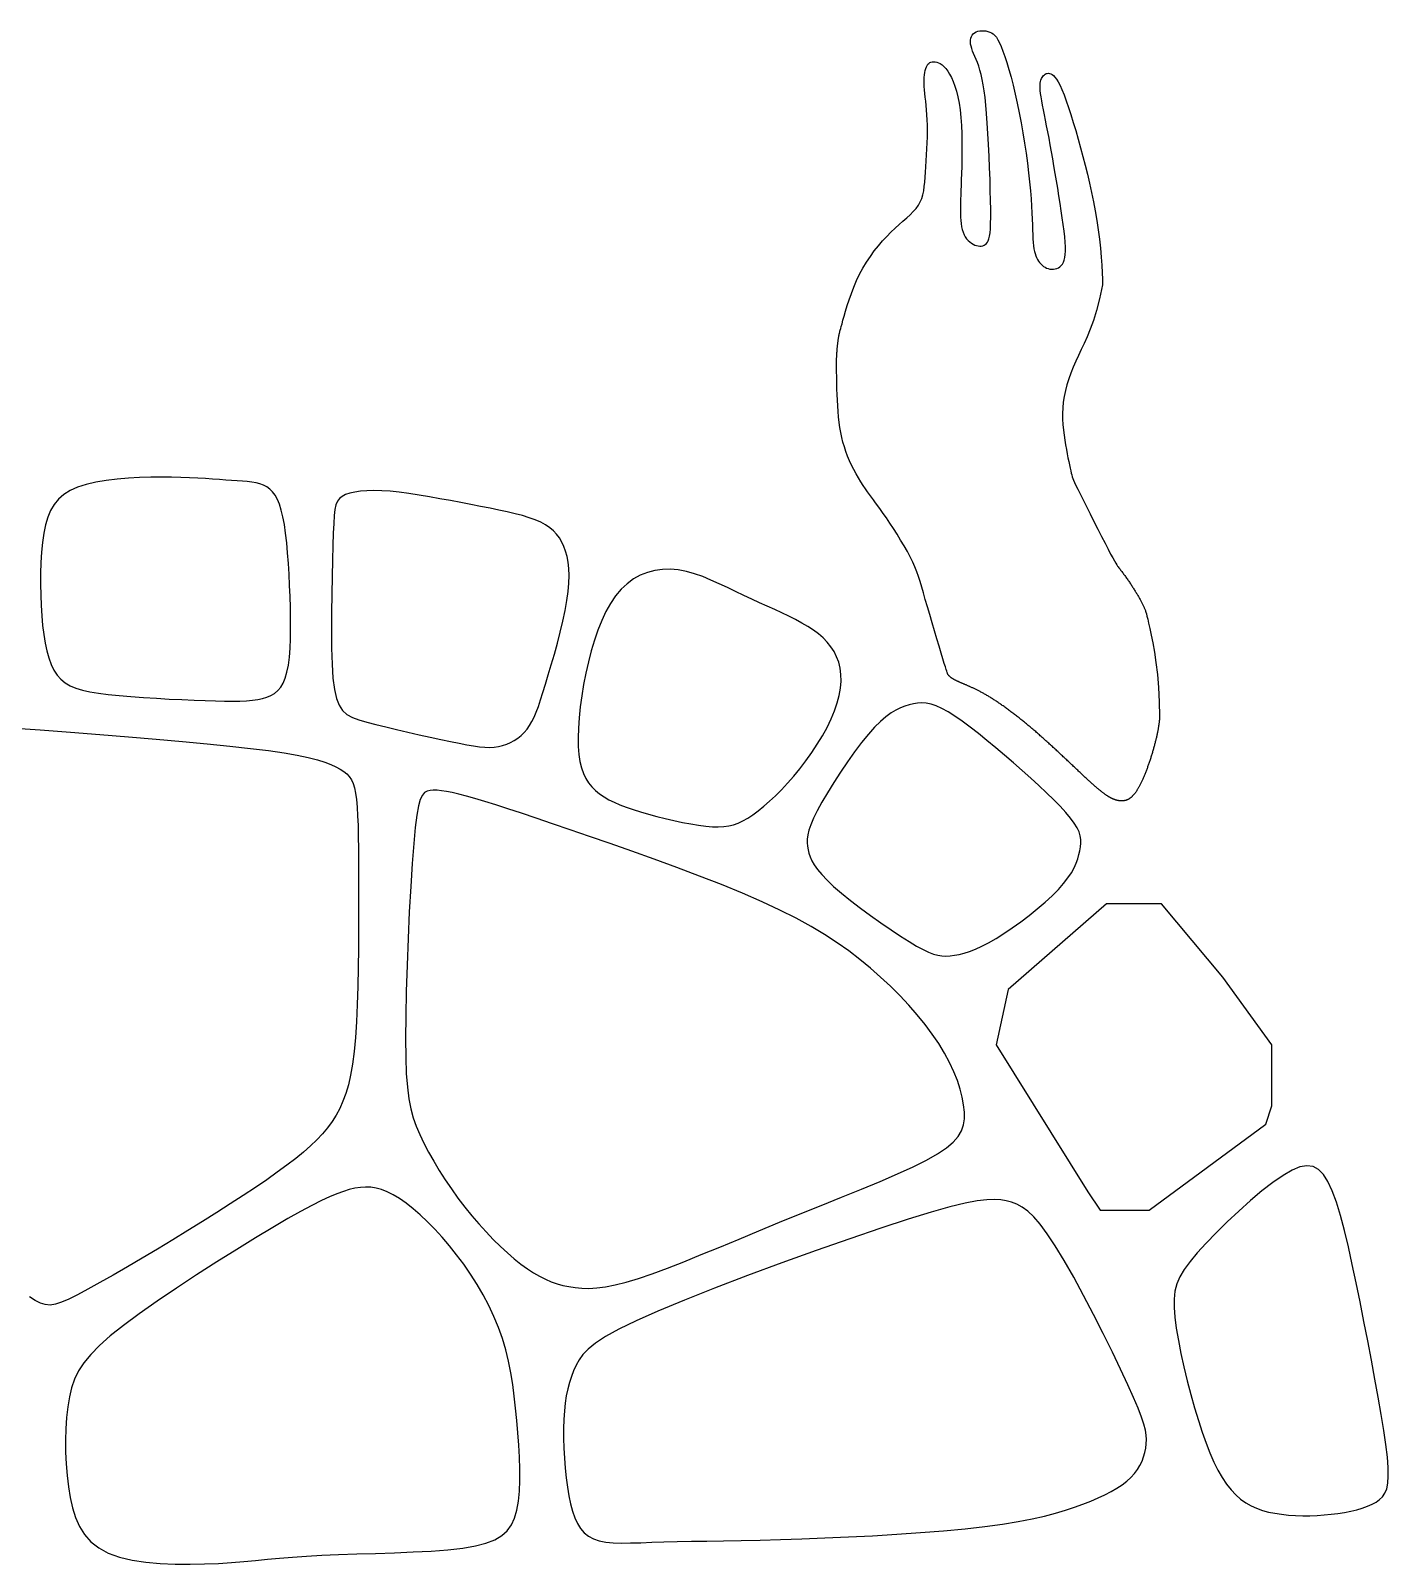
# Model space of a CAD drawing. Header units: millimetres. Extents: x 0 to 420, y 0 to 297.
# Drawn here: x 205.25 to 230.89, y 181.01 to 209.97 of the extents above; entities that cross this region are included whole.
import ezdxf

# ---------------------------------------------------------------- set-up
doc = ezdxf.new("R2010")
doc.units = ezdxf.units.MM
doc.layers.add('GREEN', color=96, linetype='Continuous')

msp = doc.modelspace()

# ---------------------------------------------------------------- linework, layer by layer
at = {"layer": 'GREEN', "linetype": 'Continuous'}
for points in [[(226.572245, 197.021761), (226.571612, 197.008919), (226.570742, 196.993925), (226.569774, 196.979452), (226.568707, 196.965407), (226.567538, 196.951698), (226.566265, 196.938229), (226.564888, 196.924908), (226.563403, 196.911642), (226.561808, 196.898337), (226.560103, 196.884915), (226.558287, 196.871359), (226.55636, 196.857669), (226.554323, 196.843844), (226.552176, 196.829882), (226.549919, 196.815783), (226.547553, 196.801546), (226.545078, 196.787169), (226.542495, 196.772652), (226.539803, 196.757996), (226.537004, 196.743199), (226.534098, 196.728263), (226.531086, 196.713188), (226.527969, 196.697975), (226.524746, 196.682623), (226.521419, 196.667133), (226.517989, 196.651506), (226.514456, 196.635747), (226.510824, 196.619862), (226.507092, 196.603856), (226.503264, 196.587735), (226.49934, 196.571504), (226.495323, 196.555169), (226.491214, 196.538736), (226.487015, 196.522211), (226.482728, 196.5056), (226.478354, 196.48891), (226.473897, 196.472148), (226.469358, 196.455321), (226.464738, 196.438437), (226.46004, 196.421501), (226.455267, 196.404522), (226.450418, 196.387505), (226.445498, 196.370458), (226.440508, 196.353388), (226.435449, 196.336302), (226.430324, 196.319207), (226.425135, 196.302109), (226.419883, 196.285016), (226.414572, 196.267934), (226.409201, 196.250871), (226.403775, 196.233834), (226.398295, 196.216829), (226.392762, 196.199863), (226.387178, 196.182944), (226.381547, 196.166078), (226.375869, 196.149272), (226.370146, 196.132533), (226.364381, 196.115869), (226.358576, 196.099285), (226.352733, 196.08279), (226.346852, 196.06639), (226.340938, 196.050091), (226.334991, 196.033902), (226.329014, 196.017828), (226.323008, 196.001877), (226.316975, 195.986056), (226.310919, 195.970372), (226.304839, 195.954831), (226.298739, 195.939441), (226.292621, 195.924208), (226.286486, 195.90914), (226.280336, 195.894243), (226.274174, 195.879525), (226.268001, 195.864992), (226.26182, 195.850651), (226.255632, 195.83651), (226.249439, 195.822575), (226.243244, 195.808853), (226.237048, 195.795351), (226.230853, 195.782076), (226.224662, 195.769035), (226.218475, 195.756235), (226.212296, 195.743681), (226.206126, 195.731378), (226.199965, 195.719332), (226.193816, 195.707547), (226.18768, 195.696029), (226.18156, 195.684784), (226.175456, 195.673816), (226.169369, 195.663128), (226.163301, 195.652722), (226.157251, 195.642594), (226.151219, 195.632743), (226.145206, 195.623167), (226.139211, 195.613864), (226.133234, 195.604832), (226.127276, 195.59607), (226.121337, 195.587574), (226.115415, 195.579343), (226.109512, 195.571371), (226.103626, 195.563656), (226.097757, 195.556194), (226.091905, 195.548981), (226.08607, 195.542014), (226.080251, 195.535289), (226.074448, 195.528802), (226.06866, 195.522549), (226.062888, 195.516528), (226.05713, 195.510734), (226.051388, 195.505164), (226.045659, 195.499814), (226.039944, 195.49468), (226.034243, 195.48976), (226.028555, 195.485048), (226.02288, 195.480542), (226.017218, 195.476238), (226.011568, 195.472132), (226.005929, 195.468221), (226.000303, 195.4645), (225.994687, 195.460967), (225.989083, 195.457618), (225.983489, 195.454449), (225.977906, 195.451456), (225.972332, 195.448636), (225.966768, 195.445985), (225.961213, 195.4435), (225.955667, 195.441176), (225.95013, 195.439011), (225.944601, 195.437), (225.93908, 195.43514), (225.933567, 195.433428), (225.928061, 195.431859), (225.922562, 195.43043), (225.917069, 195.429137), (225.911583, 195.427977), (225.906103, 195.426947), (225.900628, 195.426041), (225.895159, 195.425258), (225.889694, 195.424593), (225.884235, 195.424042), (225.878779, 195.423602), (225.873328, 195.423269), (225.86788, 195.42304), (225.862436, 195.422911), (225.856994, 195.422878), (225.851555, 195.422938), (225.846118, 195.423088), (225.840682, 195.423326), (225.835247, 195.423648), (225.82981, 195.424053), (225.824373, 195.424538), (225.818934, 195.425099), (225.813492, 195.425735), (225.808046, 195.426444), (225.802594, 195.427226), (225.797134, 195.428084), (225.791662, 195.429018), (225.786177, 195.430031), (225.780675, 195.431123), (225.775155, 195.432297), (225.769613, 195.433554), (225.764047, 195.434896), (225.758455, 195.436326), (225.752833, 195.437845), (225.747178, 195.439457), (225.741487, 195.441165), (225.735758, 195.44297), (225.729986, 195.444876), (225.72417, 195.446885), (225.718307, 195.449001), (225.712392, 195.451224), (225.706424, 195.453559), (225.7004, 195.456008), (225.694316, 195.458573), (225.688169, 195.461258), (225.681956, 195.464064), (225.675676, 195.466995), (225.669323, 195.470053), (225.662896, 195.47324), (225.656392, 195.47656), (225.649807, 195.480015), (225.643138, 195.483608), (225.636383, 195.487341), (225.629539, 195.491217), (225.622603, 195.495239), (225.615571, 195.499409), (225.60844, 195.50373), (225.601208, 195.508204), (225.593872, 195.512835), (225.586429, 195.517624), (225.578875, 195.522575), (225.571209, 195.527691), (225.563425, 195.532973), (225.555523, 195.538424), (225.547498, 195.544048), (225.539349, 195.549846), (225.531071, 195.555822), (225.522662, 195.561978), (225.514119, 195.568316), (225.505438, 195.57484), (225.496618, 195.581552), (225.487654, 195.588455), (225.478545, 195.59555), (225.469286, 195.602842), (225.459876, 195.610333), (225.45031, 195.618024), (225.440587, 195.62592), (225.430702, 195.634022), (225.420654, 195.642333), (225.410439, 195.650856), (225.400055, 195.659592), (225.3895, 195.668543), (225.378772, 195.67771), (225.367869, 195.687094), (225.35679, 195.696698), (225.345532, 195.706521), (225.334092, 195.716567), (225.322471, 195.726836), (225.310669, 195.737324), (225.298688, 195.748028), (225.28653, 195.758946), (225.274198, 195.770073), (225.261692, 195.781407), (225.249016, 195.792943), (225.23617, 195.804679), (225.223158, 195.81661), (225.209982, 195.828733), (225.196645, 195.841042), (225.18315, 195.853533), (225.1695, 195.866202), (225.155698, 195.879044), (225.141747, 195.892054), (225.12765, 195.905227), (225.11341, 195.918559), (225.09903, 195.932045), (225.084513, 195.945681), (225.069861, 195.959462), (225.055079, 195.973383), (225.040168, 195.98744), (225.025132, 196.001628), (225.009974, 196.015943), (224.994697, 196.030379), (224.979303, 196.044932), (224.963796, 196.059598), (224.948179, 196.074372), (224.932455, 196.089249), (224.916626, 196.104225), (224.900696, 196.119295), (224.884668, 196.134454), (224.868544, 196.149698), (224.852328, 196.165022), (224.836022, 196.180421), (224.81963, 196.195891), (224.803154, 196.211428), (224.786598, 196.227026), (224.769965, 196.242681), (224.753257, 196.258388), (224.736477, 196.274143), (224.719629, 196.289941), (224.702716, 196.305777), (224.685739, 196.321647), (224.668703, 196.337546), (224.651611, 196.35347), (224.634465, 196.369414), (224.617268, 196.385372), (224.600023, 196.401342), (224.582734, 196.417317), (224.565403, 196.433294), (224.548034, 196.449267), (224.530628, 196.465232), (224.51319, 196.481185), (224.495722, 196.497121), (224.478227, 196.513035), (224.460708, 196.528922), (224.443168, 196.544779), (224.42561, 196.560601), (224.408036, 196.576384), (224.39045, 196.592124), (224.372853, 196.607817), (224.355249, 196.623458), (224.337641, 196.639044), (224.320031, 196.654571), (224.302421, 196.670037), (224.284812, 196.685438), (224.267208, 196.700773), (224.249609, 196.71604), (224.232018, 196.731237), (224.214437, 196.746361), (224.196867, 196.761411), (224.17931, 196.776384), (224.161768, 196.791278), (224.144242, 196.806093), (224.126735, 196.820825), (224.109248, 196.835475), (224.091782, 196.850039), (224.074339, 196.864516), (224.056921, 196.878905), (224.03953, 196.893204), (224.022167, 196.907412), (224.004834, 196.921526), (223.987532, 196.935545), (223.970263, 196.949467), (223.953029, 196.963291), (223.935831, 196.977015), (223.918672, 196.990638), (223.901552, 197.004157), (223.884474, 197.017572), (223.867438, 197.030879), (223.850448, 197.044079), (223.833504, 197.057169), (223.816607, 197.070147), (223.799761, 197.083012), (223.782966, 197.095762), (223.766223, 197.108395), (223.749536, 197.120911), (223.732905, 197.133306), (223.716331, 197.14558), (223.699818, 197.157731), (223.683365, 197.169757), (223.666976, 197.181657), (223.650651, 197.193429), (223.634392, 197.205071), (223.618201, 197.216581), (223.60208, 197.227959), (223.58603, 197.239202), (223.570053, 197.250308), (223.55415, 197.261276), (223.538323, 197.272105), (223.522575, 197.282792), (223.506905, 197.293337), (223.491317, 197.303737), (223.475812, 197.31399), (223.460391, 197.324096), (223.445057, 197.334051), (223.42981, 197.343856), (223.414652, 197.353508), (223.399586, 197.363005), (223.384612, 197.372346), (223.369732, 197.38153), (223.354949, 197.390556), (223.340262, 197.399424), (223.325675, 197.408132), (223.311188, 197.416679), (223.296803, 197.425065), (223.282522, 197.43329), (223.268345, 197.441352), (223.254275, 197.449254), (223.240312, 197.456997), (223.226458, 197.464586), (223.212713, 197.472021), (223.199079, 197.479306), (223.185556, 197.486443), (223.172146, 197.493435), (223.15885, 197.500284), (223.145669, 197.506993), (223.132604, 197.513566), (223.119656, 197.520006), (223.106826, 197.526315), (223.094114, 197.532499), (223.081523, 197.538559), (223.069052, 197.5445), (223.056703, 197.550324), (223.044478, 197.556035), (223.032376, 197.561636), (223.020398, 197.56713), (223.008547, 197.572522), (222.996823, 197.577813), (222.985226, 197.583007), (222.973758, 197.588109), (222.96242, 197.59312), (222.951213, 197.598044), (222.940138, 197.602885), (222.929195, 197.607646), (222.918386, 197.61233), (222.907712, 197.616941), (222.897174, 197.621482), (222.886773, 197.625955), (222.876509, 197.630365), (222.866384, 197.634715), (222.856399, 197.639008), (222.846554, 197.643248), (222.836852, 197.647437), (222.827292, 197.651579), (222.817876, 197.655677), (222.808604, 197.659735), (222.799478, 197.663756), (222.790499, 197.667743), (222.781668, 197.6717), (222.772986, 197.675629), (222.764453, 197.679535), (222.75607, 197.68342), (222.74784, 197.687288), (222.739762, 197.691142), (222.731838, 197.694986), (222.724068, 197.698822), (222.716454, 197.702654), (222.708997, 197.706486), (222.701697, 197.71032), (222.694556, 197.71416), (222.687575, 197.71801), (222.680754, 197.721872), (222.674095, 197.725749), (222.667599, 197.729645), (222.661267, 197.733562), (222.655101, 197.737502), (222.649101, 197.741468), (222.64327, 197.745461), (222.637609, 197.749485), (222.632118, 197.753542), (222.6268, 197.757634), (222.621656, 197.76176), (222.61669, 197.765919), (222.611905, 197.77011), (222.607302, 197.774332), (222.602884, 197.778583), (222.598655, 197.782864), (222.594616, 197.787171), (222.590771, 197.791506), (222.587122, 197.795864), (222.583673, 197.800246), (222.580426, 197.804647), (222.577384, 197.809068), (222.574551, 197.813504), (222.571929, 197.817956), (222.569521, 197.82242), (222.567179, 197.82738), (222.56415, 197.835266), (222.559528, 197.84899), (222.552408, 197.871468), (222.541886, 197.905613), (222.527058, 197.954339), (222.507017, 198.020561), (222.480859, 198.107193), (222.44808, 198.215865), (222.409778, 198.343065), (222.367452, 198.484), (222.322602, 198.633875), (222.276725, 198.787894), (222.231322, 198.941263), (222.187891, 199.089187), (222.147931, 199.226871), (222.112415, 199.350782), (222.080215, 199.462432), (222.049675, 199.564599), (222.01914, 199.660055), (221.986956, 199.751577), (221.951468, 199.841939), (221.911021, 199.933917), (221.86396, 200.030286), (221.809221, 200.132964), (221.748105, 200.240444), (221.682503, 200.350361), (221.614308, 200.460353), (221.545411, 200.568055), (221.477703, 200.671104), (221.413077, 200.767135), (221.353423, 200.853785), (221.300118, 200.92946), (221.252471, 200.995646), (221.209275, 201.054599), (221.169323, 201.108574), (221.131408, 201.159829), (221.094323, 201.210618), (221.056862, 201.263197), (221.017817, 201.319823), (220.976327, 201.382253), (220.932915, 201.450244), (220.88845, 201.523057), (220.843799, 201.59995), (220.799832, 201.680184), (220.757417, 201.763017), (220.717423, 201.84771), (220.680717, 201.93352), (220.647978, 202.019908), (220.619121, 202.107132), (220.593869, 202.195649), (220.571948, 202.285918), (220.55308, 202.378396), (220.53699, 202.473542), (220.523403, 202.571813), (220.512042, 202.673667), (220.502644, 202.77913), (220.494993, 202.886497), (220.488886, 202.993633), (220.484119, 203.0984), (220.480491, 203.198661), (220.477797, 203.292281), (220.475834, 203.377122), (220.474399, 203.451047), (220.473317, 203.512548), (220.472526, 203.562623), (220.471993, 203.602899), (220.471686, 203.635001), (220.47157, 203.660557), (220.471612, 203.681191), (220.471779, 203.69853), (220.472037, 203.714201), (220.472359, 203.729558), (220.47274, 203.744869), (220.473177, 203.760129), (220.473673, 203.775335), (220.474225, 203.790483), (220.474834, 203.805568), (220.475499, 203.820588), (220.47622, 203.835537), (220.476996, 203.850412), (220.477828, 203.865209), (220.478715, 203.879924), (220.479657, 203.894553), (220.480653, 203.909091), (220.481703, 203.923536), (220.482806, 203.937883), (220.483963, 203.952128), (220.485173, 203.966267), (220.486435, 203.980296), (220.48775, 203.994211), (220.489117, 204.008008), (220.490536, 204.021684), (220.492005, 204.035233), (220.493526, 204.048653), (220.495098, 204.06194), (220.49672, 204.075088), (220.498391, 204.088095), (220.500113, 204.100957), (220.501884, 204.113668), (220.503704, 204.126227), (220.505572, 204.138627), (220.507489, 204.150866), (220.509454, 204.16294), (220.511467, 204.174844), (220.513527, 204.186575), (220.515634, 204.198128), (220.517787, 204.2095), (220.519987, 204.220686), (220.522233, 204.231684), (220.524525, 204.242488), (220.526862, 204.253094), (220.529336, 204.263831), (220.5324, 204.276349), (220.536601, 204.29263), (220.542485, 204.314659), (220.550598, 204.344416), (220.561486, 204.383885), (220.575694, 204.435049), (220.593769, 204.499889), (220.616189, 204.579648), (220.643164, 204.6726), (220.674834, 204.776283), (220.711343, 204.88823), (220.752832, 205.005976), (220.799443, 205.127056), (220.851317, 205.249006), (220.908596, 205.36936), (220.971267, 205.486016), (221.038687, 205.59832), (221.110061, 205.70598), (221.184591, 205.808707), (221.261481, 205.906208), (221.339933, 205.998193), (221.41915, 206.08437), (221.498336, 206.164448), (221.576657, 206.238372), (221.653137, 206.307032), (221.726761, 206.371553), (221.796518, 206.43306), (221.861393, 206.492679), (221.920373, 206.551537), (221.972446, 206.610757), (222.016598, 206.671466), (222.052183, 206.734693), (222.080029, 206.801086), (222.101331, 206.871194), (222.117285, 206.945568), (222.129085, 207.024758), (222.137927, 207.109316), (222.145006, 207.199792), (222.151517, 207.296737), (222.158385, 207.400337), (222.165452, 207.509327), (222.17229, 207.622078), (222.178471, 207.736959), (222.183566, 207.852341), (222.187148, 207.966596), (222.188788, 208.078093), (222.188057, 208.185202), (222.184701, 208.286618), (222.17915, 208.382316), (222.17201, 208.472598), (222.163883, 208.557763), (222.155374, 208.638112), (222.147087, 208.713944), (222.139627, 208.785559), (222.133597, 208.853257), (222.129497, 208.917269), (222.127414, 208.977549), (222.127329, 209.033984), (222.129224, 209.086458), (222.133081, 209.134857), (222.138882, 209.179067), (222.146609, 209.218973), (222.156243, 209.25446), (222.167779, 209.28545), (222.181251, 209.312002), (222.196708, 209.334209), (222.214196, 209.352167), (222.233763, 209.36597), (222.255456, 209.375712), (222.279322, 209.381488), (222.305409, 209.383393), (222.333706, 209.381394), (222.363978, 209.374957), (222.395932, 209.363421), (222.429273, 209.346126), (222.463709, 209.32241), (222.498947, 209.291613), (222.534693, 209.253073), (222.570655, 209.206131), (222.606488, 209.150169), (222.641651, 209.084744), (222.675552, 209.009457), (222.707597, 208.923909), (222.737194, 208.827702), (222.763751, 208.720435), (222.786676, 208.60171), (222.805376, 208.471129), (222.819453, 208.328919), (222.829288, 208.177823), (222.835456, 208.02121), (222.838531, 207.862452), (222.839088, 207.704917), (222.837702, 207.551975), (222.834949, 207.406997), (222.831402, 207.273352), (222.827572, 207.153555), (222.823703, 207.046692), (222.819974, 206.950995), (222.816564, 206.864696), (222.813654, 206.786026), (222.811422, 206.713218), (222.810047, 206.644501), (222.809709, 206.578108), (222.810612, 206.512656), (222.813067, 206.448305), (222.817408, 206.385603), (222.82397, 206.325097), (222.833089, 206.267331), (222.8451, 206.212854), (222.860338, 206.162212), (222.879139, 206.115952), (222.901676, 206.074504), (222.927482, 206.037841), (222.955927, 206.005819), (222.986384, 205.978293), (223.018222, 205.955119), (223.050813, 205.936155), (223.083528, 205.921256), (223.115738, 205.910277), (223.146892, 205.903129), (223.176747, 205.899932), (223.205139, 205.900859), (223.231904, 205.906083), (223.256877, 205.915779), (223.279893, 205.930119), (223.300788, 205.949276), (223.319398, 205.973425), (223.33559, 206.003175), (223.34936, 206.040883), (223.360736, 206.089345), (223.369748, 206.151354), (223.376423, 206.229704), (223.380789, 206.32719), (223.382876, 206.446605), (223.382711, 206.590744), (223.38035, 206.760948), (223.37596, 206.95274), (223.369734, 207.160193), (223.361864, 207.377376), (223.352545, 207.598362), (223.341971, 207.817221), (223.330333, 208.028024), (223.317827, 208.224842), (223.304588, 208.402994), (223.29053, 208.562786), (223.275506, 208.705772), (223.259373, 208.833507), (223.241986, 208.947545), (223.223201, 209.04944), (223.202873, 209.140746), (223.180857, 209.223017), (223.157174, 209.297673), (223.132501, 209.365595), (223.107683, 209.427528), (223.083563, 209.48422), (223.060983, 209.536416), (223.040787, 209.584862), (223.023818, 209.630305), (223.010919, 209.673491), (223.002785, 209.714978), (222.999518, 209.754577), (223.001069, 209.791909), (223.007392, 209.826598), (223.018439, 209.858264), (223.034163, 209.886531), (223.054517, 209.911021), (223.079454, 209.931355), (223.108785, 209.947244), (223.141754, 209.958741), (223.177462, 209.965989), (223.215013, 209.969129), (223.253509, 209.968302), (223.292053, 209.963651), (223.329746, 209.955318), (223.36569, 209.943443), (223.399248, 209.92787), (223.430811, 209.907248), (223.461032, 209.879928), (223.490561, 209.844261), (223.520051, 209.798597), (223.550152, 209.741287), (223.581517, 209.670682), (223.614797, 209.585132), (223.650438, 209.483482), (223.688066, 209.366552), (223.727104, 209.235653), (223.766971, 209.0921), (223.80709, 208.937204), (223.84688, 208.772278), (223.885765, 208.598636), (223.923164, 208.417591), (223.958564, 208.230625), (223.991713, 208.039899), (224.022424, 207.847745), (224.050509, 207.656494), (224.075781, 207.468478), (224.098053, 207.286028), (224.117138, 207.111476), (224.132848, 206.947152), (224.145126, 206.794916), (224.154433, 206.654737), (224.161359, 206.526111), (224.166493, 206.408535), (224.170427, 206.301506), (224.173751, 206.204521), (224.177054, 206.117075), (224.180928, 206.038666), (224.185886, 205.968737), (224.192145, 205.90652), (224.199843, 205.851196), (224.209121, 205.801944), (224.220117, 205.757943), (224.232971, 205.718372), (224.247823, 205.682411), (224.264812, 205.649239), (224.284032, 205.618211), (224.305385, 205.589378), (224.32873, 205.562966), (224.353923, 205.5392), (224.380821, 205.518308), (224.409282, 205.500515), (224.439162, 205.486047), (224.47032, 205.475131), (224.502544, 205.467975), (224.53536, 205.464726), (224.568226, 205.465511), (224.600598, 205.470459), (224.631936, 205.4797), (224.661695, 205.493361), (224.689335, 205.511571), (224.714313, 205.534459), (224.736156, 205.562294), (224.754668, 205.595903), (224.769721, 205.636256), (224.781189, 205.68432), (224.788944, 205.741064), (224.79286, 205.807456), (224.792809, 205.884464), (224.788664, 205.973057), (224.780406, 206.073766), (224.768444, 206.185383), (224.753294, 206.306259), (224.735474, 206.434748), (224.715499, 206.569204), (224.693887, 206.707981), (224.671155, 206.849432), (224.647818, 206.991909), (224.624317, 207.133935), (224.600781, 207.274696), (224.577262, 207.413545), (224.553813, 207.549838), (224.530486, 207.682929), (224.507333, 207.812171), (224.484406, 207.936918), (224.461759, 208.056526), (224.439498, 208.17041), (224.417952, 208.278239), (224.397505, 208.379746), (224.378541, 208.474663), (224.361443, 208.562719), (224.346595, 208.643649), (224.334382, 208.717182), (224.325186, 208.783052), (224.319288, 208.841152), (224.316556, 208.892027), (224.316753, 208.936387), (224.319643, 208.974939), (224.324989, 209.008392), (224.332556, 209.037454), (224.342107, 209.062833), (224.353406, 209.085237), (224.366249, 209.105217), (224.380556, 209.122695), (224.39628, 209.137435), (224.413375, 209.149199), (224.431792, 209.157753), (224.451485, 209.162861), (224.472406, 209.164285), (224.494509, 209.16179), (224.517784, 209.154913), (224.542382, 209.142274), (224.568493, 209.12227), (224.596304, 209.093295), (224.626004, 209.053743), (224.657784, 209.00201), (224.691831, 208.936489), (224.728335, 208.855576), (224.767382, 208.758247), (224.80865, 208.645809), (224.851713, 208.52015), (224.896146, 208.38316), (224.941524, 208.236726), (224.987422, 208.082737), (225.033414, 207.923083), (225.079075, 207.759651), (225.123993, 207.594025), (225.167801, 207.426569), (225.210148, 207.257339), (225.25068, 207.086393), (225.289045, 206.913789), (225.324888, 206.739584), (225.357859, 206.563837), (225.387602, 206.386605), (225.413822, 206.208424), (225.436438, 206.031746), (225.45543, 205.859504), (225.470773, 205.694628), (225.482445, 205.540049), (225.490423, 205.398698), (225.494684, 205.273507), (225.495205, 205.167408), (225.438438, 204.907224), (225.380675, 204.684655), (225.322411, 204.494271), (225.26414, 204.330641), (225.206358, 204.188334), (225.149558, 204.06192), (225.094236, 203.945969), (225.040886, 203.835049), (224.990019, 203.72466), (224.942208, 203.614016), (224.898043, 203.503263), (224.858113, 203.392543), (224.823006, 203.282002), (224.793313, 203.171783), (224.769623, 203.062032), (224.752524, 202.952891), (224.742359, 202.844558), (224.738481, 202.737429), (224.739994, 202.631958), (224.746005, 202.528592), (224.755619, 202.427783), (224.767941, 202.329982), (224.782076, 202.235638), (224.79713, 202.145201), (224.812327, 202.05912), (224.827365, 201.977827), (224.842062, 201.901752), (224.856235, 201.831327), (224.869701, 201.766981), (224.882277, 201.709145), (224.89378, 201.658249), (224.904027, 201.614723), (224.913134, 201.57829), (224.922412, 201.54584), (224.933468, 201.513553), (224.947912, 201.477613), (224.967351, 201.4342), (224.993395, 201.379497), (225.027653, 201.309685), (225.071732, 201.220947), (225.126517, 201.111033), (225.189993, 200.983975), (225.25942, 200.845374), (225.332058, 200.700831), (225.405168, 200.555948), (225.47601, 200.416325), (225.541845, 200.287564), (225.599933, 200.175265), (225.648209, 200.083634), (225.687308, 200.011294), (225.718541, 199.955471), (225.743217, 199.913392), (225.762648, 199.882285), (225.778142, 199.859375), (225.791011, 199.84189), (225.802565, 199.827056), (225.813894, 199.812563), (225.825213, 199.797957), (225.836517, 199.783243), (225.847802, 199.768429), (225.859064, 199.753522), (225.870297, 199.73853), (225.881497, 199.72346), (225.892659, 199.708319), (225.903778, 199.693114), (225.914851, 199.677853), (225.925872, 199.662543), (225.936837, 199.647192), (225.94774, 199.631806), (225.958579, 199.616393), (225.969347, 199.60096), (225.98004, 199.585514), (225.990653, 199.570063), (226.001183, 199.554615), (226.011624, 199.539175), (226.021971, 199.523752), (226.03222, 199.508353), (226.042367, 199.492985), (226.052406, 199.477655), (226.062334, 199.462371), (226.072145, 199.44714), (226.081834, 199.431969), (226.091398, 199.416866), (226.100832, 199.401837), (226.11013, 199.386891), (226.119288, 199.372034), (226.128302, 199.357274), (226.137167, 199.342617), (226.145879, 199.328072), (226.154433, 199.313643), (226.162827, 199.299337), (226.171056, 199.28516), (226.179117, 199.271118), (226.187006, 199.257215), (226.19472, 199.243458), (226.202256, 199.229854), (226.20961, 199.216405), (226.216782, 199.203114), (226.223772, 199.189981), (226.230583, 199.177004), (226.237213, 199.164184), (226.243664, 199.151521), (226.249936, 199.139015), (226.256031, 199.126665), (226.261947, 199.11447), (226.267688, 199.102431), (226.273255, 199.090544), (226.278649, 199.078809), (226.283873, 199.067223), (226.288927, 199.055785), (226.293814, 199.044494), (226.298534, 199.033347), (226.3032, 199.021815), (226.308359, 199.00726), (226.314669, 198.986513), (226.322788, 198.956408), (226.333372, 198.913777), (226.347081, 198.855453), (226.36457, 198.77827), (226.386499, 198.679059), (226.413079, 198.555222), (226.442741, 198.406421), (226.473471, 198.232889), (226.503254, 198.034857), (226.530076, 197.812557), (226.551923, 197.56622), (226.56678, 197.296077), (226.572245, 197.021761)], [(204.867855, 196.805093), (205.43683, 196.762765), (206.004901, 196.719533), (206.562949, 196.67615), (207.105171, 196.632767), (207.626594, 196.589385), (208.122243, 196.546002), (208.587145, 196.50262), (209.016326, 196.459237), (209.404812, 196.415854), (209.747629, 196.372472), (210.041461, 196.329089), (210.289625, 196.285707), (210.497093, 196.242324), (210.668841, 196.198942), (210.809841, 196.155559), (210.925068, 196.112177), (211.019496, 196.068794), (211.098097, 196.025412), (211.165168, 195.981577), (211.222292, 195.935032), (211.270372, 195.883063), (211.310314, 195.82296), (211.34302, 195.752011), (211.369397, 195.667506), (211.390347, 195.566732), (211.406776, 195.446978), (211.419512, 195.305909), (211.429082, 195.142697), (211.43594, 194.95689), (211.440537, 194.748036), (211.443326, 194.515683), (211.444758, 194.25938), (211.445285, 193.978673), (211.44536, 193.673112), (211.445247, 193.343563), (211.444456, 192.996164), (211.442308, 192.63837), (211.438126, 192.27764), (211.43123, 191.921428), (211.420944, 191.577192), (211.406587, 191.252388), (211.387483, 190.954472), (211.363029, 190.689055), (211.332922, 190.454367), (211.296937, 190.246794), (211.254848, 190.062719), (211.206429, 189.898528), (211.151453, 189.750606), (211.089695, 189.615337), (211.020928, 189.489105), (210.944738, 189.368636), (210.859957, 189.252008), (210.765228, 189.137639), (210.659195, 189.023948), (210.540502, 188.909353), (210.407791, 188.792273), (210.259707, 188.671125), (210.094892, 188.544329), (209.912406, 188.410642), (209.712963, 188.270176), (209.497694, 188.123383), (209.26773, 187.970715), (209.024202, 187.812625), (208.768238, 187.649564), (208.50097, 187.481983), (208.223529, 187.310336), (207.93776, 187.135563), (207.648374, 186.960564), (207.360796, 186.788729), (207.080453, 186.623445), (206.812771, 186.468104), (206.563175, 186.326094), (206.337092, 186.200804), (206.139948, 186.095624), (205.975171, 186.013303), (205.838202, 185.954028), (205.722486, 185.917349), (205.621464, 185.902813), (205.528582, 185.909968), (205.437282, 185.938363), (205.341009, 185.987545), (205.233205, 186.057062)]]:
    msp.add_lwpolyline(points, dxfattribs=at)
for points in [[(206.139948, 201.347006), (205.999438, 201.283627), (205.880405, 201.208725), (205.780816, 201.121621), (205.698635, 201.021637), (205.631827, 200.908097), (205.578358, 200.780322), (205.536194, 200.637634), (205.503299, 200.479356), (205.477902, 200.305486), (205.459288, 200.118738), (205.447004, 199.9225), (205.440599, 199.720161), (205.439619, 199.51511), (205.443613, 199.310738), (205.452129, 199.110432), (205.464714, 198.917583), (205.481105, 198.73509), (205.501792, 198.563895), (205.527452, 198.404449), (205.558765, 198.257204), (205.596407, 198.122612), (205.641059, 198.001126), (205.693397, 197.893197), (205.7541, 197.799277), (205.824035, 197.719478), (205.904822, 197.652559), (205.998269, 197.596938), (206.106186, 197.551032), (206.230381, 197.513261), (206.372662, 197.482042), (206.534839, 197.455794), (206.71872, 197.432935), (206.92487, 197.412148), (207.148881, 197.393168), (207.3851, 197.375995), (207.627875, 197.360631), (207.871555, 197.347074), (208.110487, 197.335324), (208.33902, 197.325382), (208.5515, 197.317248), (208.74352, 197.310996), (208.915644, 197.307005), (209.069682, 197.305724), (209.207442, 197.307607), (209.330733, 197.313105), (209.441363, 197.322671), (209.541141, 197.336755), (209.631875, 197.35581), (209.715074, 197.380514), (209.791038, 197.412448), (209.859767, 197.453421), (209.921261, 197.505239), (209.975521, 197.56971), (210.022546, 197.648643), (210.062337, 197.743843), (210.094893, 197.85712), (210.120327, 197.989603), (210.139205, 198.139709), (210.152205, 198.305181), (210.160005, 198.483757), (210.163283, 198.673179), (210.162718, 198.871188), (210.158987, 199.075523), (210.15277, 199.283925), (210.144593, 199.494059), (210.134382, 199.703289), (210.121909, 199.908905), (210.10695, 200.108193), (210.089278, 200.298444), (210.068667, 200.476945), (210.04489, 200.640985), (210.017723, 200.787853), (209.986938, 200.915553), (209.952309, 201.024951), (209.913612, 201.117628), (209.870618, 201.195167), (209.823103, 201.259149), (209.770841, 201.311155), (209.713604, 201.352768), (209.651167, 201.385568), (209.583305, 201.411063), (209.50979, 201.430457), (209.430398, 201.444881), (209.344901, 201.455463), (209.253073, 201.463333), (209.154689, 201.469622), (209.049523, 201.475459), (208.937348, 201.481974), (208.817863, 201.489996), (208.690465, 201.499147), (208.554476, 201.50875), (208.409218, 201.518127), (208.254012, 201.5266), (208.08818, 201.533491), (207.911044, 201.538124), (207.721925, 201.539818), (207.521013, 201.53786), (207.311961, 201.531383), (207.099293, 201.519482), (206.887529, 201.501256), (206.68119, 201.475799), (206.4848, 201.442207), (206.302878, 201.399578)], [(212.043427, 201.269882), (211.883398, 201.280765), (211.736255, 201.284644), (211.602226, 201.281744), (211.481535, 201.272292), (211.374409, 201.256513), (211.281074, 201.234634), (211.201757, 201.206879), (211.136682, 201.173476), (211.0857, 201.133709), (211.047153, 201.083096), (211.019006, 201.016215), (210.999224, 200.927642), (210.985772, 200.811955), (210.976615, 200.663731), (210.96972, 200.477548), (210.96305, 200.247982), (210.955138, 199.972623), (210.946773, 199.661112), (210.939312, 199.326102), (210.934112, 198.980247), (210.93253, 198.636199), (210.935921, 198.306612), (210.945643, 198.004139), (210.963051, 197.741433), (210.989616, 197.527872), (211.027259, 197.359727), (211.078014, 197.229994), (211.143918, 197.131667), (211.227003, 197.057744), (211.329306, 197.001218), (211.45286, 196.955087), (211.599701, 196.912344), (211.770544, 196.867343), (211.960831, 196.819855), (212.164682, 196.771012), (212.37622, 196.721943), (212.589567, 196.673778), (212.798844, 196.627646), (212.998174, 196.584678), (213.181678, 196.546003), (213.344872, 196.5126), (213.48885, 196.484845), (213.616097, 196.462966), (213.7291, 196.447187), (213.830348, 196.437734), (213.922326, 196.434834), (214.007521, 196.438713), (214.088422, 196.449597), (214.167023, 196.467635), (214.243364, 196.492678), (214.316992, 196.524499), (214.387454, 196.562873), (214.4543, 196.607574), (214.517075, 196.658375), (214.575329, 196.715051), (214.62861, 196.777376), (214.676765, 196.845463), (214.720852, 196.92078), (214.762225, 197.005135), (214.802242, 197.100335), (214.842258, 197.208189), (214.883632, 197.330504), (214.927718, 197.469087), (214.975873, 197.625747), (215.02889, 197.801235), (215.085298, 197.992088), (215.143062, 198.193787), (215.200148, 198.401813), (215.254521, 198.611646), (215.304146, 198.818767), (215.346989, 199.018658), (215.381015, 199.2068), (215.40464, 199.379615), (215.418092, 199.537291), (215.422048, 199.680958), (215.417188, 199.811746), (215.404188, 199.930784), (215.383727, 200.039203), (215.356484, 200.138132), (215.323137, 200.228701), (215.2841, 200.311926), (215.238732, 200.388373), (215.18613, 200.458493), (215.125389, 200.522738), (215.055605, 200.58156), (214.975873, 200.635412), (214.885289, 200.684745), (214.782949, 200.73001), (214.668212, 200.771698), (214.541492, 200.810449), (214.403469, 200.84694), (214.254819, 200.881849), (214.096222, 200.915854), (213.928355, 200.949634), (213.751897, 200.983866), (213.567527, 201.019227), (213.376223, 201.056095), (213.180171, 201.09364), (212.981859, 201.130734), (212.783773, 201.166246), (212.5884, 201.199046), (212.398226, 201.228006), (212.21574, 201.251994)], [(217.483886, 199.785234), (217.333014, 199.798753), (217.184854, 199.795778), (217.040312, 199.776083), (216.900291, 199.739441), (216.765696, 199.685627), (216.637432, 199.614415), (216.516402, 199.525579), (216.403512, 199.418892), (216.299438, 199.294431), (216.203956, 199.153475), (216.116613, 198.997607), (216.036956, 198.828407), (215.964534, 198.647458), (215.898895, 198.456342), (215.839586, 198.256639), (215.786155, 198.049931), (215.738301, 197.838027), (215.696325, 197.623637), (215.660679, 197.4097), (215.631816, 197.199151), (215.610188, 196.994929), (215.596246, 196.799971), (215.590443, 196.617215), (215.593231, 196.449597), (215.60495, 196.299302), (215.625486, 196.165501), (215.654612, 196.046613), (215.692104, 195.941057), (215.737735, 195.84725), (215.791279, 195.76361), (215.85251, 195.688557), (215.921202, 195.620508), (215.997241, 195.558033), (216.080967, 195.500302), (216.172832, 195.446639), (216.273288, 195.396365), (216.382788, 195.348802), (216.501783, 195.303273), (216.630725, 195.259099), (216.770068, 195.215604), (216.919659, 195.172372), (217.076938, 195.130044), (217.238738, 195.089523), (217.401894, 195.051714), (217.563242, 195.01752), (217.719616, 194.987845), (217.867851, 194.963593), (218.004782, 194.945668), (218.128185, 194.934898), (218.239606, 194.93181), (218.341532, 194.936856), (218.436449, 194.950488), (218.526845, 194.973159), (218.615206, 195.005319), (218.704019, 195.047421), (218.795771, 195.099917), (218.892421, 195.163146), (218.99382, 195.236994), (219.099287, 195.321236), (219.208146, 195.415646), (219.319718, 195.519997), (219.433325, 195.634065), (219.548288, 195.757622), (219.663929, 195.890444), (219.779382, 196.032039), (219.893027, 196.180866), (220.003054, 196.335115), (220.107655, 196.492979), (220.205021, 196.652651), (220.293344, 196.812323), (220.370815, 196.970187), (220.435626, 197.124437), (220.486344, 197.273526), (220.523044, 197.416968), (220.54618, 197.554534), (220.556203, 197.686), (220.553566, 197.811139), (220.53872, 197.929725), (220.512117, 198.041533), (220.474211, 198.146337), (220.425452, 198.244061), (220.366294, 198.335232), (220.297188, 198.420528), (220.218586, 198.500628), (220.130941, 198.576209), (220.034705, 198.647948), (219.93033, 198.716524), (219.818269, 198.782615), (219.69901, 198.846898), (219.573195, 198.910051), (219.441501, 198.972753), (219.304608, 199.03568), (219.163193, 199.099511), (219.017935, 199.164924), (218.869512, 199.232596), (218.718601, 199.303206), (218.565844, 199.376904), (218.411731, 199.451731), (218.256714, 199.525203), (218.101244, 199.594833), (217.945774, 199.658137), (217.790756, 199.712629), (217.636643, 199.755823)], [(222.577085, 197.105155), (222.460125, 197.168685), (222.354016, 197.21572), (222.256951, 197.247843), (222.167121, 197.266635), (222.082717, 197.273677), (222.00193, 197.270551), (221.922951, 197.258839), (221.843973, 197.240123), (221.763336, 197.215306), (221.679987, 197.182581), (221.593021, 197.139462), (221.501532, 197.083464), (221.404618, 197.012102), (221.301374, 196.922889), (221.190894, 196.81334), (221.072276, 196.680971), (220.945368, 196.524726), (220.813034, 196.349275), (220.678892, 196.160719), (220.546558, 195.965159), (220.41965, 195.768694), (220.301785, 195.577427), (220.196581, 195.397457), (220.107655, 195.234886), (220.037682, 195.094269), (219.98557, 194.973988), (219.949284, 194.870879), (219.926788, 194.781779), (219.91605, 194.703524), (219.915032, 194.632952), (219.921702, 194.566899), (219.934023, 194.502202), (219.950791, 194.435998), (219.974115, 194.366631), (220.006935, 194.292745), (220.052189, 194.212985), (220.112817, 194.125994), (220.191758, 194.030416), (220.29195, 193.924897), (220.416333, 193.80808), (220.566302, 193.679514), (220.73707, 193.542362), (220.922307, 193.400691), (221.115684, 193.258568), (221.310869, 193.12006), (221.501532, 192.989234), (221.681343, 192.870158), (221.843972, 192.766899), (221.984747, 192.682544), (222.105626, 192.616265), (222.210227, 192.566254), (222.302167, 192.530705), (222.385064, 192.507809), (222.462535, 192.495758), (222.538198, 192.492745), (222.615669, 192.496963), (222.698076, 192.507093), (222.786588, 192.523776), (222.881882, 192.548141), (222.984637, 192.581318), (223.09553, 192.624437), (223.215241, 192.678628), (223.344448, 192.74502), (223.483828, 192.824743), (223.633306, 192.918286), (223.789793, 193.023579), (223.949446, 193.137911), (224.108419, 193.258568), (224.262872, 193.382841), (224.408959, 193.508018), (224.542837, 193.631387), (224.660664, 193.750237), (224.759575, 193.862384), (224.840626, 193.967753), (224.905851, 194.066795), (224.957285, 194.159962), (224.996962, 194.247706), (225.026918, 194.330479), (225.049188, 194.408734), (225.065805, 194.482921), (225.078126, 194.553719), (225.084796, 194.622709), (225.083778, 194.6917), (225.073039, 194.762498), (225.050544, 194.836911), (225.014258, 194.916747), (224.962146, 195.003813), (224.892173, 195.099918), (224.803021, 195.20634), (224.696235, 195.322253), (224.574075, 195.4463), (224.438802, 195.577126), (224.292677, 195.713374), (224.137961, 195.853689), (223.976915, 195.996716), (223.811799, 196.141099), (223.644799, 196.285331), (223.477799, 196.427303), (223.312608, 196.564756), (223.151034, 196.695431), (222.994886, 196.817068), (222.845973, 196.927407), (222.706103, 197.02419)], [(222.171944, 188.640735), (222.380656, 188.759547), (222.546639, 188.871807), (222.674187, 188.98), (222.767597, 189.086611), (222.831164, 189.194126), (222.869184, 189.305031), (222.885951, 189.42181), (222.885763, 189.546949), (222.87216, 189.682331), (222.845671, 189.827429), (222.806068, 189.981114), (222.753127, 190.142254), (222.686621, 190.309721), (222.606324, 190.482386), (222.51201, 190.659117), (222.403452, 190.838785), (222.280652, 191.020299), (222.144512, 191.202717), (221.996164, 191.385134), (221.836738, 191.566648), (221.667364, 191.746355), (221.489173, 191.923349), (221.303295, 192.096729), (221.110861, 192.26559), (220.912209, 192.429366), (220.704514, 192.58885), (220.484159, 192.74517), (220.247525, 192.899457), (219.990996, 193.05284), (219.710955, 193.206449), (219.403784, 193.361413), (219.065865, 193.518863), (218.695503, 193.679439), (218.29869, 193.841822), (217.883338, 194.004206), (217.45736, 194.164781), (217.028669, 194.321742), (216.605178, 194.47328), (216.1948, 194.617587), (215.805448, 194.752856), (215.443564, 194.877619), (215.109715, 194.991762), (214.802995, 195.095511), (214.522502, 195.189092), (214.267329, 195.272732), (214.036574, 195.346655), (213.829331, 195.411089), (213.644696, 195.466259), (213.481615, 195.512428), (213.338429, 195.550011), (213.21333, 195.57946), (213.104509, 195.601227), (213.010157, 195.615763), (212.928465, 195.623521), (212.857626, 195.624952), (212.79583, 195.620508), (212.741419, 195.60906), (212.693339, 195.583151), (212.650685, 195.533743), (212.612552, 195.451798), (212.578037, 195.328278), (212.546235, 195.154146), (212.516241, 194.920362), (212.487152, 194.617889), (212.458364, 194.24217), (212.43048, 193.806574), (212.404405, 193.328952), (212.381043, 192.827153), (212.361299, 192.319027), (212.346076, 191.822424), (212.336279, 191.355195), (212.332812, 190.93519), (212.336505, 190.575778), (212.347884, 190.272401), (212.367403, 190.016022), (212.395513, 189.797603), (212.432666, 189.608106), (212.479314, 189.438492), (212.53591, 189.279724), (212.602906, 189.122763), (212.680528, 188.960342), (212.768097, 188.792273), (212.86471, 188.620136), (212.969462, 188.445513), (213.081448, 188.269987), (213.199765, 188.095139), (213.323508, 187.92255), (213.451772, 187.753803), (213.583616, 187.590365), (213.717947, 187.433254), (213.853634, 187.283373), (213.989548, 187.141627), (214.124557, 187.008918), (214.257531, 186.886152), (214.387341, 186.774231), (214.512855, 186.674059), (214.633319, 186.58624), (214.749488, 186.510169), (214.862492, 186.444945), (214.973461, 186.389662), (215.083526, 186.343418), (215.193817, 186.305307), (215.305464, 186.274427), (215.419599, 186.249874), (215.537689, 186.231195), (215.662563, 186.219747), (215.797384, 186.217337), (215.945317, 186.225772), (216.109529, 186.246861), (216.293184, 186.282411), (216.499447, 186.334229), (216.731483, 186.404123), (216.991479, 186.493185), (217.2777, 186.599646), (217.587434, 186.721019), (217.917967, 186.85482), (218.266587, 186.998562), (218.630581, 187.149761), (219.007235, 187.305931), (219.393837, 187.464586), (219.786995, 187.623467), (220.180606, 187.781218), (220.567886, 187.93671), (220.942053, 188.088813), (221.296325, 188.236396), (221.623919, 188.378331), (221.918053, 188.513487)], [(227.766743, 192.092059), (226.609198, 193.480301), (225.567407, 193.480301), (223.715336, 191.860686), (223.483827, 190.819504), (225.220145, 188.04302), (225.451654, 187.695959), (226.377689, 187.695959), (228.577025, 189.315576), (228.692778, 189.662635), (228.692778, 190.819504)], [(229.831032, 188.062301), (229.750094, 188.236848), (229.664635, 188.370498), (229.571941, 188.463929), (229.469299, 188.517818), (229.353996, 188.532843), (229.22332, 188.509683), (229.074558, 188.449016), (228.904995, 188.351518), (228.713503, 188.21896), (228.505281, 188.05748), (228.287111, 187.87431), (228.065776, 187.676678), (227.848058, 187.471816), (227.64074, 187.266954), (227.450604, 187.069322), (227.284434, 186.886151), (227.147503, 186.72245), (227.039058, 186.574339), (226.95684, 186.435718), (226.898586, 186.300487), (226.862036, 186.162543), (226.844929, 186.015788), (226.845004, 185.85412), (226.860001, 185.671439), (226.887771, 185.463602), (226.92662, 185.2343), (226.974964, 184.98918), (227.03122, 184.733894), (227.093808, 184.474088), (227.161143, 184.215412), (227.231643, 183.963514), (227.303725, 183.724044), (227.376147, 183.501633), (227.449021, 183.296847), (227.5228, 183.109232), (227.597935, 182.938338), (227.674878, 182.783712), (227.754083, 182.644903), (227.836, 182.521459), (227.921083, 182.412927), (228.009745, 182.318743), (228.102251, 182.237891), (228.198826, 182.169239), (228.299696, 182.111659), (228.405088, 182.064021), (228.515228, 182.025195), (228.630342, 181.994052), (228.750656, 181.969461), (228.87617, 181.950443), (229.005979, 181.936623), (229.138954, 181.927773), (229.273963, 181.923668), (229.409877, 181.924082), (229.545565, 181.92879), (229.679896, 181.937564), (229.81174, 181.95018), (229.940004, 181.966448), (230.063747, 181.986332), (230.182064, 182.00983), (230.29405, 182.036944), (230.398802, 182.067674), (230.495415, 182.102018), (230.582984, 182.139978), (230.660606, 182.181553), (230.727489, 182.227496), (230.783294, 182.281574), (230.827795, 182.348305), (230.860765, 182.432208), (230.881979, 182.537802), (230.891211, 182.669607), (230.888234, 182.832141), (230.872823, 183.029923), (230.845052, 183.265853), (230.806203, 183.536354), (230.757859, 183.836229), (230.701602, 184.16028), (230.639015, 184.503311), (230.57168, 184.860125), (230.501179, 185.225526), (230.429097, 185.594315), (230.356712, 185.961335), (230.284102, 186.321576), (230.21104, 186.670067), (230.137299, 187.001838), (230.062654, 187.311918), (229.986879, 187.595336), (229.909747, 187.847121)], [(213.413187, 181.313902), (213.652571, 181.354836), (213.852391, 181.406391), (214.016489, 181.470147), (214.14871, 181.547686), (214.252897, 181.640589), (214.332892, 181.750439), (214.392541, 181.878817), (214.435685, 182.027304), (214.465754, 182.196692), (214.484519, 182.384608), (214.493336, 182.587888), (214.493562, 182.80337), (214.486554, 183.02789), (214.473667, 183.258285), (214.456259, 183.491391), (214.435686, 183.724045), (214.412851, 183.953648), (214.386852, 184.179863), (214.356331, 184.402914), (214.319931, 184.623027), (214.276297, 184.84043), (214.224072, 185.055347), (214.161899, 185.268004), (214.088422, 185.478628), (214.002737, 185.687256), (213.905747, 185.893172), (213.79881, 186.095474), (213.683281, 186.293256), (213.560518, 186.485616), (213.431877, 186.671649), (213.298714, 186.850451), (213.162386, 187.021119), (213.024212, 187.18275), (212.885359, 187.334438), (212.746959, 187.475281), (212.610141, 187.604374), (212.476036, 187.720814), (212.345774, 187.823697), (212.220487, 187.912119), (212.101303, 187.985176), (211.988903, 188.042304), (211.882154, 188.084293), (211.779474, 188.112274), (211.679282, 188.127375), (211.579994, 188.130726), (211.480028, 188.123458), (211.3778, 188.1067), (211.27173, 188.081582), (211.159706, 188.048555), (211.037508, 188.005361), (210.900388, 187.949062), (210.7436, 187.87672), (210.562394, 187.785398), (210.352024, 187.672159), (210.107741, 187.534065), (209.824798, 187.36818), (209.501198, 187.173184), (209.145946, 186.954238), (208.770799, 186.718119), (208.387513, 186.471607), (208.007845, 186.221479), (207.64355, 185.974515), (207.306385, 185.737492), (207.008106, 185.51719), (206.757644, 185.318429), (206.552624, 185.138196), (206.387848, 184.971519), (206.258114, 184.813429), (206.158223, 184.658954), (206.082975, 184.503123), (206.02717, 184.340966), (205.985609, 184.167511), (205.95392, 183.979143), (205.931048, 183.77767), (205.916767, 183.566255), (205.910851, 183.348062), (205.913074, 183.126254), (205.92321, 182.903993), (205.941033, 182.684445), (205.966317, 182.47077), (205.999438, 182.265871), (206.043185, 182.071591), (206.100949, 181.889512), (206.176122, 181.721216), (206.272094, 181.568285), (206.392257, 181.4323), (206.540002, 181.314843), (206.718721, 181.217496), (206.930108, 181.1412), (207.169078, 181.084336), (207.428847, 181.044644), (207.702634, 181.019865), (207.983655, 181.007739), (208.265128, 181.006006), (208.540271, 181.012408), (208.802302, 181.024685), (209.04666, 181.040803), (209.277679, 181.059632), (209.501915, 181.080269), (209.725926, 181.101809), (209.956267, 181.12335), (210.199494, 181.143987), (210.462165, 181.162816), (210.750835, 181.178934), (211.069386, 181.19185), (211.410997, 181.202734), (211.766173, 181.213165), (212.125419, 181.224726), (212.479239, 181.238999), (212.818137, 181.257564), (213.132618, 181.282005)], [(223.271611, 181.718805), (223.605988, 181.76392), (223.902835, 181.812198), (224.166221, 181.863188), (224.400217, 181.916437), (224.608892, 181.971494), (224.796315, 182.027906), (224.966555, 182.085222), (225.123683, 182.14299), (225.271051, 182.200909), (225.40915, 182.25928), (225.537754, 182.318554), (225.656636, 182.379184), (225.76557, 182.441622), (225.864331, 182.50632), (225.952691, 182.573728), (226.030426, 182.6443), (226.09746, 182.718299), (226.15432, 182.795236), (226.201684, 182.874431), (226.240231, 182.955209), (226.270639, 183.03689), (226.293587, 183.118797), (226.309752, 183.200253), (226.319812, 183.280578), (226.323882, 183.360264), (226.319813, 183.444468), (226.304891, 183.539518), (226.276405, 183.65174), (226.231641, 183.787461), (226.167885, 183.953008), (226.082426, 184.154707), (225.972549, 184.398884), (225.836937, 184.688704), (225.679847, 185.014676), (225.506931, 185.364146), (225.323842, 185.724463), (225.13623, 186.082971), (224.949749, 186.427019), (224.770051, 186.743953), (224.602787, 187.02112), (224.452216, 187.248953), (224.317018, 187.430241), (224.194481, 187.570858), (224.081892, 187.676678), (223.976537, 187.753577), (223.875704, 187.807429), (223.77668, 187.844108), (223.676751, 187.86949), (223.571849, 187.887792), (223.452477, 187.896604), (223.307784, 187.891859), (223.126918, 187.86949), (222.899026, 187.82543), (222.613257, 187.755611), (222.258759, 187.655966), (221.82468, 187.522429), (221.305857, 187.352966), (220.719888, 187.153677), (220.090058, 186.932697), (219.439655, 186.69816), (218.791965, 186.4582), (218.170275, 186.220952), (217.59787, 185.994549), (217.098039, 185.787126), (216.688301, 185.604821), (216.363118, 185.44579), (216.111187, 185.30619), (215.921202, 185.18218), (215.781859, 185.06992), (215.681856, 184.965569), (215.609886, 184.865284), (215.554646, 184.765226), (215.506717, 184.662004), (215.464213, 184.554037), (215.427136, 184.440196), (215.395484, 184.31935), (215.369259, 184.190369), (215.348459, 184.052125), (215.333085, 183.903487), (215.323138, 183.743325), (215.318578, 183.571264), (215.319219, 183.389938), (215.324833, 183.202738), (215.335195, 183.013052), (215.350079, 182.82427), (215.369258, 182.639781), (215.392507, 182.462975), (215.419599, 182.29724), (215.450572, 182.145401), (215.48652, 182.008023), (215.528797, 181.885106), (215.578762, 181.776649), (215.637769, 181.682654), (215.707177, 181.603119), (215.788341, 181.538045), (215.882617, 181.487432), (215.99125, 181.450941), (216.11503, 181.426878), (216.254636, 181.413208), (216.410747, 181.407898), (216.584039, 181.408914), (216.775192, 181.414224), (216.984884, 181.421794), (217.213793, 181.429589), (217.462597, 181.436028), (217.731975, 181.441338), (218.022605, 181.446196), (218.335165, 181.45128), (218.670333, 181.457268), (219.028788, 181.464837), (219.411207, 181.474666), (219.818269, 181.487432), (220.249146, 181.503701), (220.696979, 181.523584), (221.153402, 181.547083), (221.610052, 181.574197), (222.058563, 181.604926), (222.49057, 181.639271), (222.897707, 181.677231)]]:
    msp.add_lwpolyline(points, close=True, dxfattribs=at)

doc.saveas('drawing.dxf')
